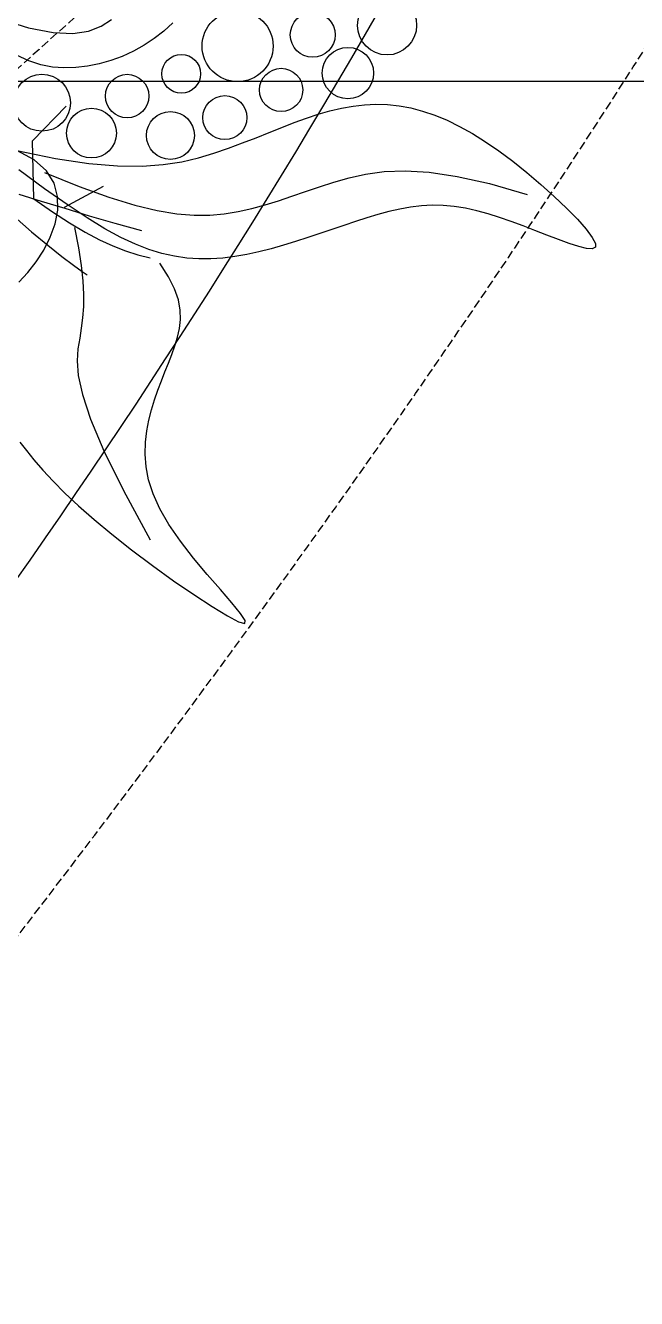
# Model space of a CAD drawing. Header units: millimetres. Extents: x -1030105 to 906887, y -616134 to 1220667.
# Drawn here: x -83749 to -82850, y 540604 to 542477 of the extents above; entities that cross this region are included whole.
import ezdxf
from ezdxf.enums import TextEntityAlignment as Align

# ---------------------------------------------------------------- set-up
doc = ezdxf.new("R2010")
doc.units = ezdxf.units.MM
doc.header["$MEASUREMENT"] = 0
doc.linetypes.add('CENTER', pattern=[2, 1.25, -0.25, 0.25, -0.25])
doc.linetypes.add('DASH', pattern=[0.35, 0.25, -0.1])
doc.layers.add('A-Furniture', color=143, linetype='Continuous')
doc.layers.add('A-Tree', color=98, linetype='Continuous')
doc.styles.add('Arial_Bold', font='arialbd.ttf')

# ---------------------------------------------------------------- blocks, each defined once
blk = doc.blocks.new('FUR')
at = {"layer": 'A-Furniture'}
blk.add_spline([(-33916, 30608), (-33944.5, 30609.5), (-37418.5, 29102), (-37726.5, 27054), (-37216.5, 25233), (-37626.5, 21209), (-38739.5, 18856.5), (-41860, 14803.1), (-43043.2, 12422.3), (-43017.5, 9941.5), (-40833.5, 8087), (-38107, 9497.5), (-38274.5, 11476.5), (-38397.8, 13212.3), (-37305, 13750.5), (-34500, 13496.5), (-32540.5, 14865.5), (-32374, 19056), (-32479, 20125.5), (-32318, 21223.5), (-30829.5, 21995.5), (-30222, 22657.5), (-30469, 23962.5), (-31626.5, 24580.5), (-32324.5, 25527.5), (-32040.5, 28029), (-32099.5, 29098.5), (-33295, 30496), (-33916, 30608)], degree=3, dxfattribs=at)
at = {"layer": 'A-Furniture', "color": 8, "linetype": 'DASH', "ltscale": 50}
blk.add_spline([(-36646, 29577.5), (-37284.5, 28277.5), (-36676, 26342), (-36463, 23656.5), (-37614.5, 20053), (-40425.5, 16182), (-42274, 13633.5), (-42830.5, 10964), (-42047, 9112), (-39697.5, 8972), (-38258, 10282.5), (-39334, 12606), (-37866.5, 13929), (-35698, 13970.5), (-34500.5, 13942.5), (-32416, 18555.5), (-32464, 21915.5), (-30663, 22279), (-30458.5, 23387), (-31963.5, 24634), (-33009, 26390), (-32199.5, 28680), (-33338.5, 30308), (-34838.5, 30477), (-36023, 30096.5), (-36646, 29577.5)], degree=3, dxfattribs=at)
blk.add_open_spline([(-38178.6, 19870), (-39283.9, 18982.9), (-40386.6, 17902.9), (-41467.8, 16608.1)], degree=3, dxfattribs=at)
blk.add_open_spline([(-56447, -6097), (-55194.8, -4879.4), (-50278.9, -2284.6), (-42421.5, -5454.8), (-32732.5, -11254), (-23302, -9202), (-18024, -504.5), (-16595.5, 8921.5), (-19600.3, 15918.3), (-21321.2, 18705.6), (-21789.7, 19345)], degree=3, knots=[32574.726206, 32574.726206, 32574.726206, 32574.726206, 37697.741245, 48060.131859, 55585.251958, 69452.989742, 76151.422264, 84447.837047, 94470.773244, 98031.734889, 98031.734889, 98031.734889, 98031.734889], dxfattribs=at)
blk = doc.blocks.new('CAY8')
at = {"color": 0, "linetype": 'ByBlock'}
for p, q in [((-124.05, -147.43), (-122.05, -168.01)), ((-141.96, -176.54), (-141.51, -167.56)), ((-122.05, -168.01), (-118.71, -184.01)), ((-141.32, -184.72), (-141.96, -176.54)), ((-200.5, -204.77), (-199.22, -191.82)), ((-199.22, -191.82), (-194.2, -217.26)), ((-139.72, -192.33), (-141.32, -184.72)), ((-118.71, -184.01), (-114.23, -196.11)), ((-224.12, -214.49), (-189.42, -198.92)), ((-215.39, -218.27), (-210.53, -197.95)), ((-189.42, -198.92), (-159.99, -210.5)), ((-137.29, -199.55), (-139.72, -192.33)), ((-134.14, -206.56), (-137.29, -199.55)), ((-114.23, -196.11), (-108.81, -205.01)), ((-239.93, -207.02), (-244.69, -221.44)), ((-225.14, -204.06), (-223.62, -219.5)), ((-204.11, -214.98), (-200.5, -204.77)), ((-130.34, -213.35), (-134.14, -206.56)), ((-108.81, -205.01), (-102.66, -211.43)), ((-224.12, -214.49), (-227.24, -229.03)), ((-209.63, -222.71), (-204.11, -214.98)), ((-205.62, -214.23), (-205.26, -238.68)), ((-125.95, -219.86), (-130.34, -213.35)), ((-102.66, -211.43), (-95.98, -216.04)), ((-244.69, -221.44), (-248.7, -234.57)), ((-223.62, -219.5), (-222.08, -235.55)), ((-219.26, -236.02), (-215.39, -218.27)), ((-216.7, -228.23), (-209.63, -222.71)), ((-194.2, -217.26), (-188.78, -238.71)), ((-121, -226.06), (-125.95, -219.86)), ((-278.42, -226.38), (-270.22, -229.41)), ((-270.22, -229.41), (-261.62, -231.81)), ((-261.62, -231.81), (-252.61, -233.43)), ((-252.61, -233.43), (-243.26, -234.14)), ((-243.26, -234.14), (-233.9, -233.68)), ((-233.9, -233.68), (-224.92, -231.8)), ((-227.24, -229.03), (-229.61, -242.08)), ((-224.92, -231.8), (-216.7, -228.23)), ((-115.55, -231.9), (-121, -226.06)), ((-109.66, -237.33), (-115.55, -231.9)), ((-248.7, -234.57), (-251.92, -246)), ((-229.61, -242.08), (-231.29, -253.82)), ((-222.2, -251.51), (-219.26, -236.02)), ((-222.08, -235.55), (-220.39, -252.23)), ((-221.46, -235), (-198.9, -253.35)), ((-205.26, -238.68), (-204.18, -259.53)), ((-188.78, -238.71), (-183.01, -256.67)), ((-103.36, -242.3), (-109.66, -237.33)), ((-251.92, -246), (-254.33, -255.32)), ((-231.25, -246.24), (-242.55, -253.85)), ((-96.71, -246.77), (-103.36, -242.3)), ((-89.75, -250.7), (-96.71, -246.77)), ((-254.33, -255.32), (-255.88, -262.12)), ((-242.55, -253.85), (-252.55, -260.01)), ((-231.29, -253.82), (-232.29, -264.45)), ((-224.26, -265.05), (-222.2, -251.51)), ((-220.39, -252.23), (-218.46, -269.58)), ((-183.01, -256.67), (-176.96, -271.65)), ((-82.51, -254.12), (-89.75, -250.7)), ((-261.46, -264.91), (-269.49, -268.75)), ((-252.55, -260.01), (-261.46, -264.91)), ((-255.88, -262.12), (-256.53, -265.99)), ((-232.29, -264.45), (-232.67, -274.17)), ((-225.5, -276.93), (-224.26, -265.05)), ((-204.18, -259.53), (-202.43, -277.21)), ((-378.39, -273.6), (-382.14, -280.52)), ((-374.87, -267.58), (-378.39, -273.6)), ((-283.73, -274.04), (-290.36, -275.88)), ((-276.85, -271.73), (-283.73, -274.04)), ((-269.49, -268.75), (-276.85, -271.73)), ((-232.67, -274.17), (-232.45, -283.15)), ((-218.46, -269.58), (-216.18, -287.63)), ((-176.96, -271.65), (-170.67, -284.15)), ((-382.14, -280.52), (-386.07, -288.44)), ((-311.16, -281.62), (-319.87, -286.05)), ((-303.69, -279.08), (-311.16, -281.62)), ((-296.92, -277.45), (-303.69, -279.08)), ((-290.36, -275.88), (-296.92, -277.45)), ((-232.45, -283.15), (-231.68, -291.6)), ((-225.97, -287.46), (-225.5, -276.93)), ((-202.43, -277.21), (-200.05, -292.16)), ((-386.07, -288.44), (-390.15, -297.46)), ((-319.87, -286.05), (-330.36, -293.36)), ((-231.68, -291.6), (-230.39, -299.7)), ((-225.74, -296.96), (-225.97, -287.46)), ((-200.05, -292.16), (-197.09, -304.82)), ((-170.67, -284.15), (-164.19, -294.68)), ((-390.15, -297.46), (-394.37, -307.68)), ((-330.36, -293.36), (-343.17, -304.53)), ((-224.84, -305.73), (-225.74, -296.96)), ((-164.19, -294.68), (-157.59, -303.75)), ((-394.37, -307.68), (-398.67, -319.2)), ((-343.17, -304.53), (-358.86, -320.56)), ((-237.19, -315.66), (-231.25, -307.06)), ((-223.35, -314.03), (-224.84, -305.73)), ((-197.09, -304.82), (-193.57, -315.63)), ((-157.59, -303.75), (-150.9, -311.87)), ((-243.01, -322.39), (-237.19, -315.66)), ((-221.29, -321.95), (-223.35, -314.03)), ((-193.57, -315.63), (-189.55, -325.03)), ((-150.9, -311.87), (-144.19, -319.45)), ((-398.67, -319.2), (-403.04, -332.12)), ((-358.86, -320.56), (-377.97, -342.41)), ((-248.75, -327.49), (-243.01, -322.39)), ((-218.71, -329.54), (-221.29, -321.95)), ((-189.55, -325.03), (-185.07, -333.47)), ((-144.19, -319.45), (-137.51, -326.65)), ((-403.04, -332.12), (-407.44, -346.55)), ((-265.83, -335.42), (-260.12, -333.77)), ((-260.12, -333.77), (-254.44, -331.21)), ((-254.44, -331.21), (-248.75, -327.49)), ((-215.64, -336.84), (-218.71, -329.54)), ((-185.07, -333.47), (-180.16, -341.33)), ((-137.51, -326.65), (-130.9, -333.53)), ((-130.9, -333.53), (-124.44, -340.14)), ((-343.23, -343.59), (-336.03, -341.57)), ((-336.03, -341.57), (-328.96, -340.14)), ((-328.96, -340.14), (-322.02, -339.13)), ((-322.02, -339.13), (-315.24, -338.44)), ((-315.24, -338.44), (-308.59, -338)), ((-308.59, -338), (-302.09, -337.74)), ((-302.09, -337.74), (-295.73, -337.58)), ((-295.73, -337.58), (-289.5, -337.44)), ((-289.5, -337.44), (-283.4, -337.25)), ((-283.4, -337.25), (-277.43, -336.94)), ((-277.43, -336.94), (-271.58, -336.4)), ((-271.58, -336.4), (-265.83, -335.42)), ((-212.11, -343.91), (-215.64, -336.84)), ((-180.16, -341.33), (-174.88, -348.79)), ((-124.44, -340.14), (-118.16, -346.56)), ((-407.44, -346.55), (-411.81, -362.42)), ((-377.97, -342.41), (-401.03, -371.09)), ((-365.22, -355.06), (-357.85, -350.15)), ((-357.85, -350.15), (-350.51, -346.39)), ((-350.51, -346.39), (-343.23, -343.59)), ((-208.18, -350.78), (-212.11, -343.91)), ((-174.88, -348.79), (-169.26, -355.97)), ((-118.16, -346.56), (-112.12, -352.83)), ((-372.58, -361.3), (-365.22, -355.06)), ((-203.87, -357.52), (-208.18, -350.78)), ((-199.22, -364.15), (-203.87, -357.52)), ((-169.26, -355.97), (-163.38, -362.99)), ((-112.12, -352.83), (-106.38, -359.03)), ((-106.38, -359.03), (-100.98, -365.22)), ((-411.81, -362.42), (-416.01, -379.07)), ((-379.9, -369.07), (-372.58, -361.3)), ((-194.27, -370.73), (-199.22, -364.15)), ((-163.38, -362.99), (-157.27, -369.96)), ((-100.98, -365.22), (-95.98, -371.45)), ((-387.15, -378.56), (-379.9, -369.07)), ((-189.09, -377.25), (-194.27, -370.73)), ((-157.27, -369.96), (-150.98, -377.03)), ((-95.98, -371.45), (-91.39, -377.77)), ((-416.01, -379.07), (-419.86, -395.68)), ((-394.28, -389.77), (-387.15, -378.56)), ((-183.73, -383.71), (-189.09, -377.25)), ((-178.26, -390.1), (-183.73, -383.71)), ((-150.98, -377.03), (-144.57, -384.3)), ((-91.39, -377.77), (-87.25, -384.22)), ((-401.15, -402.03), (-394.28, -389.77)), ((-172.74, -396.41), (-178.26, -390.1)), ((-144.57, -384.3), (-138.09, -391.9)), ((-138.09, -391.9), (-131.59, -400.01)), ((-87.25, -384.22), (-83.56, -390.83)), ((-83.56, -390.83), (-80.35, -397.64)), ((-419.86, -395.68), (-423.19, -411.44)), ((-167.23, -402.64), (-172.74, -396.41)), ((-131.59, -400.01), (-125.2, -409.08)), ((-80.35, -397.64), (-77.63, -404.69)), ((-407.59, -414.47), (-401.15, -402.03)), ((-161.8, -408.79), (-167.23, -402.64)), ((-156.51, -414.84), (-161.8, -408.79)), ((-125.2, -409.08), (-119.06, -419.61)), ((-77.63, -404.69), (-75.42, -412.01)), ((-423.19, -411.44), (-425.81, -425.52)), ((-413.45, -426.24), (-407.59, -414.47)), ((-151.41, -420.8), (-156.51, -414.84)), ((-75.42, -412.01), (-73.75, -419.64)), ((-425.81, -425.52), (-427.56, -437.11)), ((-146.54, -426.71), (-151.41, -420.8)), ((-119.06, -419.61), (-113.29, -432.11)), ((-73.75, -419.64), (-72.62, -427.62)), ((-418.55, -436.49), (-413.45, -426.24)), ((-141.96, -432.62), (-146.54, -426.71)), ((-137.69, -438.58), (-141.96, -432.62)), ((-113.29, -432.11), (-108.04, -447.09)), ((-72.62, -427.62), (-72.05, -435.97)), ((-427.56, -437.11), (-428.26, -445.38)), ((-422.74, -444.36), (-418.55, -436.49)), ((-133.76, -444.64), (-137.69, -438.58)), ((-72.05, -435.97), (-72.02, -444.71)), ((-428.26, -445.38), (-427.73, -449.52)), ((-427.73, -449.52), (-425.85, -448.99)), ((-425.85, -448.99), (-422.74, -444.36)), ((-130.23, -450.85), (-133.76, -444.64)), ((-127.12, -457.26), (-130.23, -450.85)), ((-108.04, -447.09), (-103.44, -465.05)), ((-72.02, -444.71), (-72.55, -453.86)), ((-124.47, -463.93), (-127.12, -457.26)), ((-72.55, -453.86), (-73.63, -463.42)), ((-122.31, -470.87), (-124.47, -463.93)), ((-103.44, -465.05), (-99.61, -486.5)), ((-73.63, -463.42), (-75.25, -473.44)), ((-120.59, -478.1), (-122.31, -470.87)), ((-75.25, -473.44), (-77.43, -483.91)), ((-119.26, -485.57), (-120.59, -478.1)), ((-77.43, -483.91), (-80.16, -494.87)), ((-118.26, -493.27), (-119.26, -485.57)), ((-99.61, -486.5), (-96.71, -511.95)), ((-117.54, -501.17), (-118.26, -493.27)), ((-80.16, -494.87), (-83.41, -506.26)), ((-117.04, -509.24), (-117.54, -501.17)), ((-116.7, -517.47), (-117.04, -509.24)), ((-83.41, -506.26), (-87.07, -517.74)), ((-116.46, -525.82), (-116.7, -517.47)), ((-87.07, -517.74), (-90.97, -528.91)), ((-116.27, -534.21), (-116.46, -525.82)), ((-116.05, -542.35), (-116.27, -534.21)), ((-90.97, -528.91), (-94.97, -539.36)), ((-115.69, -549.87), (-116.05, -542.35)), ((-94.97, -539.36), (-98.93, -548.68)), ((-115.13, -556.43), (-115.69, -549.87)), ((-98.93, -548.68), (-102.68, -556.47)), ((-114.26, -561.66), (-115.13, -556.43)), ((-102.68, -556.47), (-106.09, -562.32)), ((-113.01, -565.21), (-114.26, -561.66)), ((-111.28, -566.72), (-113.01, -565.21)), ((-108.99, -565.83), (-111.28, -566.72)), ((-106.09, -562.32), (-108.99, -565.83))]:
    blk.add_line(p, q, dxfattribs=at)
for centre, radius in [((-163.98, -195.02), 18.67), ((-169.77, -232.71), 16.32), ((-138.32, -244.93), 14.26), ((-151.24, -281.09), 15.71), ((-111.18, -272.05), 12.72), ((-80.17, -299.16), 23.28), ((-126.69, -309.5), 14.44), ((-95.68, -336.61), 14.2), ((-54.33, -341.78), 14.72), ((-68.54, -372.77), 16.84), ((-29.77, -384.39), 19.41)]:
    blk.add_circle(centre, radius, dxfattribs=at)
blk = doc.blocks.new('CÂY')
at = {"layer": 'A-Tree', "color": 8, "ltscale": 10, "xscale": 2.242546808719635, "yscale": 2.242546808719635, "zscale": 2.242546808719635, "rotation": 67.3116998358353}
blk.add_blockref('CAY8', (5206.9, 33759.8), dxfattribs=at)
blk = doc.blocks.new('BỐ TRÍ LAY OUT')
at = {"layer": 'A-Furniture', "color": 3}
for name, p in [('CÂY', (4286.8, 4469.3)), ('FUR', (48783.7, 18654.7))]:
    blk.add_blockref(name, p, dxfattribs=at)
blk = doc.blocks.new('*U1486')
at = {"color": 8, "linetype": 'CENTER', "ltscale": 500}
blk.add_line((-6392.643, 7811.8176), (-6055.4829, 7811.8176), dxfattribs=at)
at = {"style": 'Arial_Bold'}
blk.add_attdef('TRUC', text='', height=2.5, dxfattribs=at).set_placement((-6401.9478, 7811.8176), align=Align.MIDDLE_CENTER)
blk = doc.blocks.new('TRỤC')
at = {"color": 0, "xscale": 199.9999999999901, "yscale": 199.9999999999901, "zscale": 199.9999999999901}
blk.add_blockref('*U1486', (1270336.3, -1524563.5), dxfattribs=at)
blk = doc.blocks.new('KIẾN TRÚC')
h = blk.add_hatch(color=9)
h.dxf.hatch_style = 1
edge = h.paths.add_edge_path(flags=16)
edge.add_line((62282, 27412), (55232.8, 27412))
edge.add_arc((32545.5, 30716.7), 22926.7, 284.53695, 351.71258, ccw=False)
edge.add_line((38300.2, 8523.9), (13217.5, 8523.9))
edge.add_arc((23753.1, 24110.8), 18813.6, 227.76772, 235.9443, ccw=False)
edge.add_arc((7788.8, 12733.4), 4187, 236.059, 322.4361, ccw=False)
edge.add_arc((13873.6, 18503.3), 12505.3, 190.83274, 227.66057, ccw=False)
edge.add_arc((25477.5, 20792.2), 24332.7, 180.68322, 190.99113, ccw=False)
edge.add_arc((3282.9, 20557.2), 2137.1, 101.0808, 181.4794, ccw=False)
edge.add_line((2872.2, 22654.5), (4986.1, 23013.1))
edge.add_arc((28039.7, 24288.4), 23088.9, 153.20143, 183.1663, ccw=False)
edge.add_arc((10232.3, 40544.6), 6483.1, 182.84011, 244.39627, ccw=False)
edge.add_arc((-6425, 39970.9), 10185.3, 1.42081, 26.70696)
edge.add_arc((10590.6, 49414.3), 9292.7, 144.71332, 211.57549, ccw=False)
edge.add_arc((-12326.2, 64090.2), 17935.6, 328.73754, 356.18995)
edge.add_arc((16735.3, 62308.6), 11181, 84.12439, 176.97619, ccw=False)
edge.add_arc((20709, 99752.5), 26473.2, 263.86537, 288.48696)
edge.add_arc((35667.4, 54479.7), 21207.1, 73.35107, 108.03024, ccw=False)
edge.add_arc((44765.5, 84516.2), 10177.4, 252.72587, 285.71301)
edge.add_arc((49659, 68416), 6655.6, 49.49954, 108.73112, ccw=False)
edge.add_arc((48035, 66009.8), 9545.5, -2.32883, 51.46764, ccw=False)
edge.add_line((57572.7, 65622), (49483.5, 65623.9))
edge.add_line((49483.5, 65623.9), (62282, 65623.9))
edge.add_line((62282, 65623.9), (62282, 27412))
h.paths.add_polyline_path([(0, 77895.5), (64428.5, 77895.5), (64428.5, -0.6), (-1.8, 0.6)])
at = {"color": 3}
blk.add_blockref('TRỤC', (5188.8, 8718.3), dxfattribs=at)

msp = doc.modelspace()

# ---------------------------------------------------------------- block references
at = {"color": 3}
for name, p in [('KIẾN TRÚC', (-106778.5, 495876.5)), ('BỐ TRÍ LAY OUT', (-93480.293, 504642.113))]:
    msp.add_blockref(name, p, dxfattribs=at)

doc.saveas('drawing.dxf')
